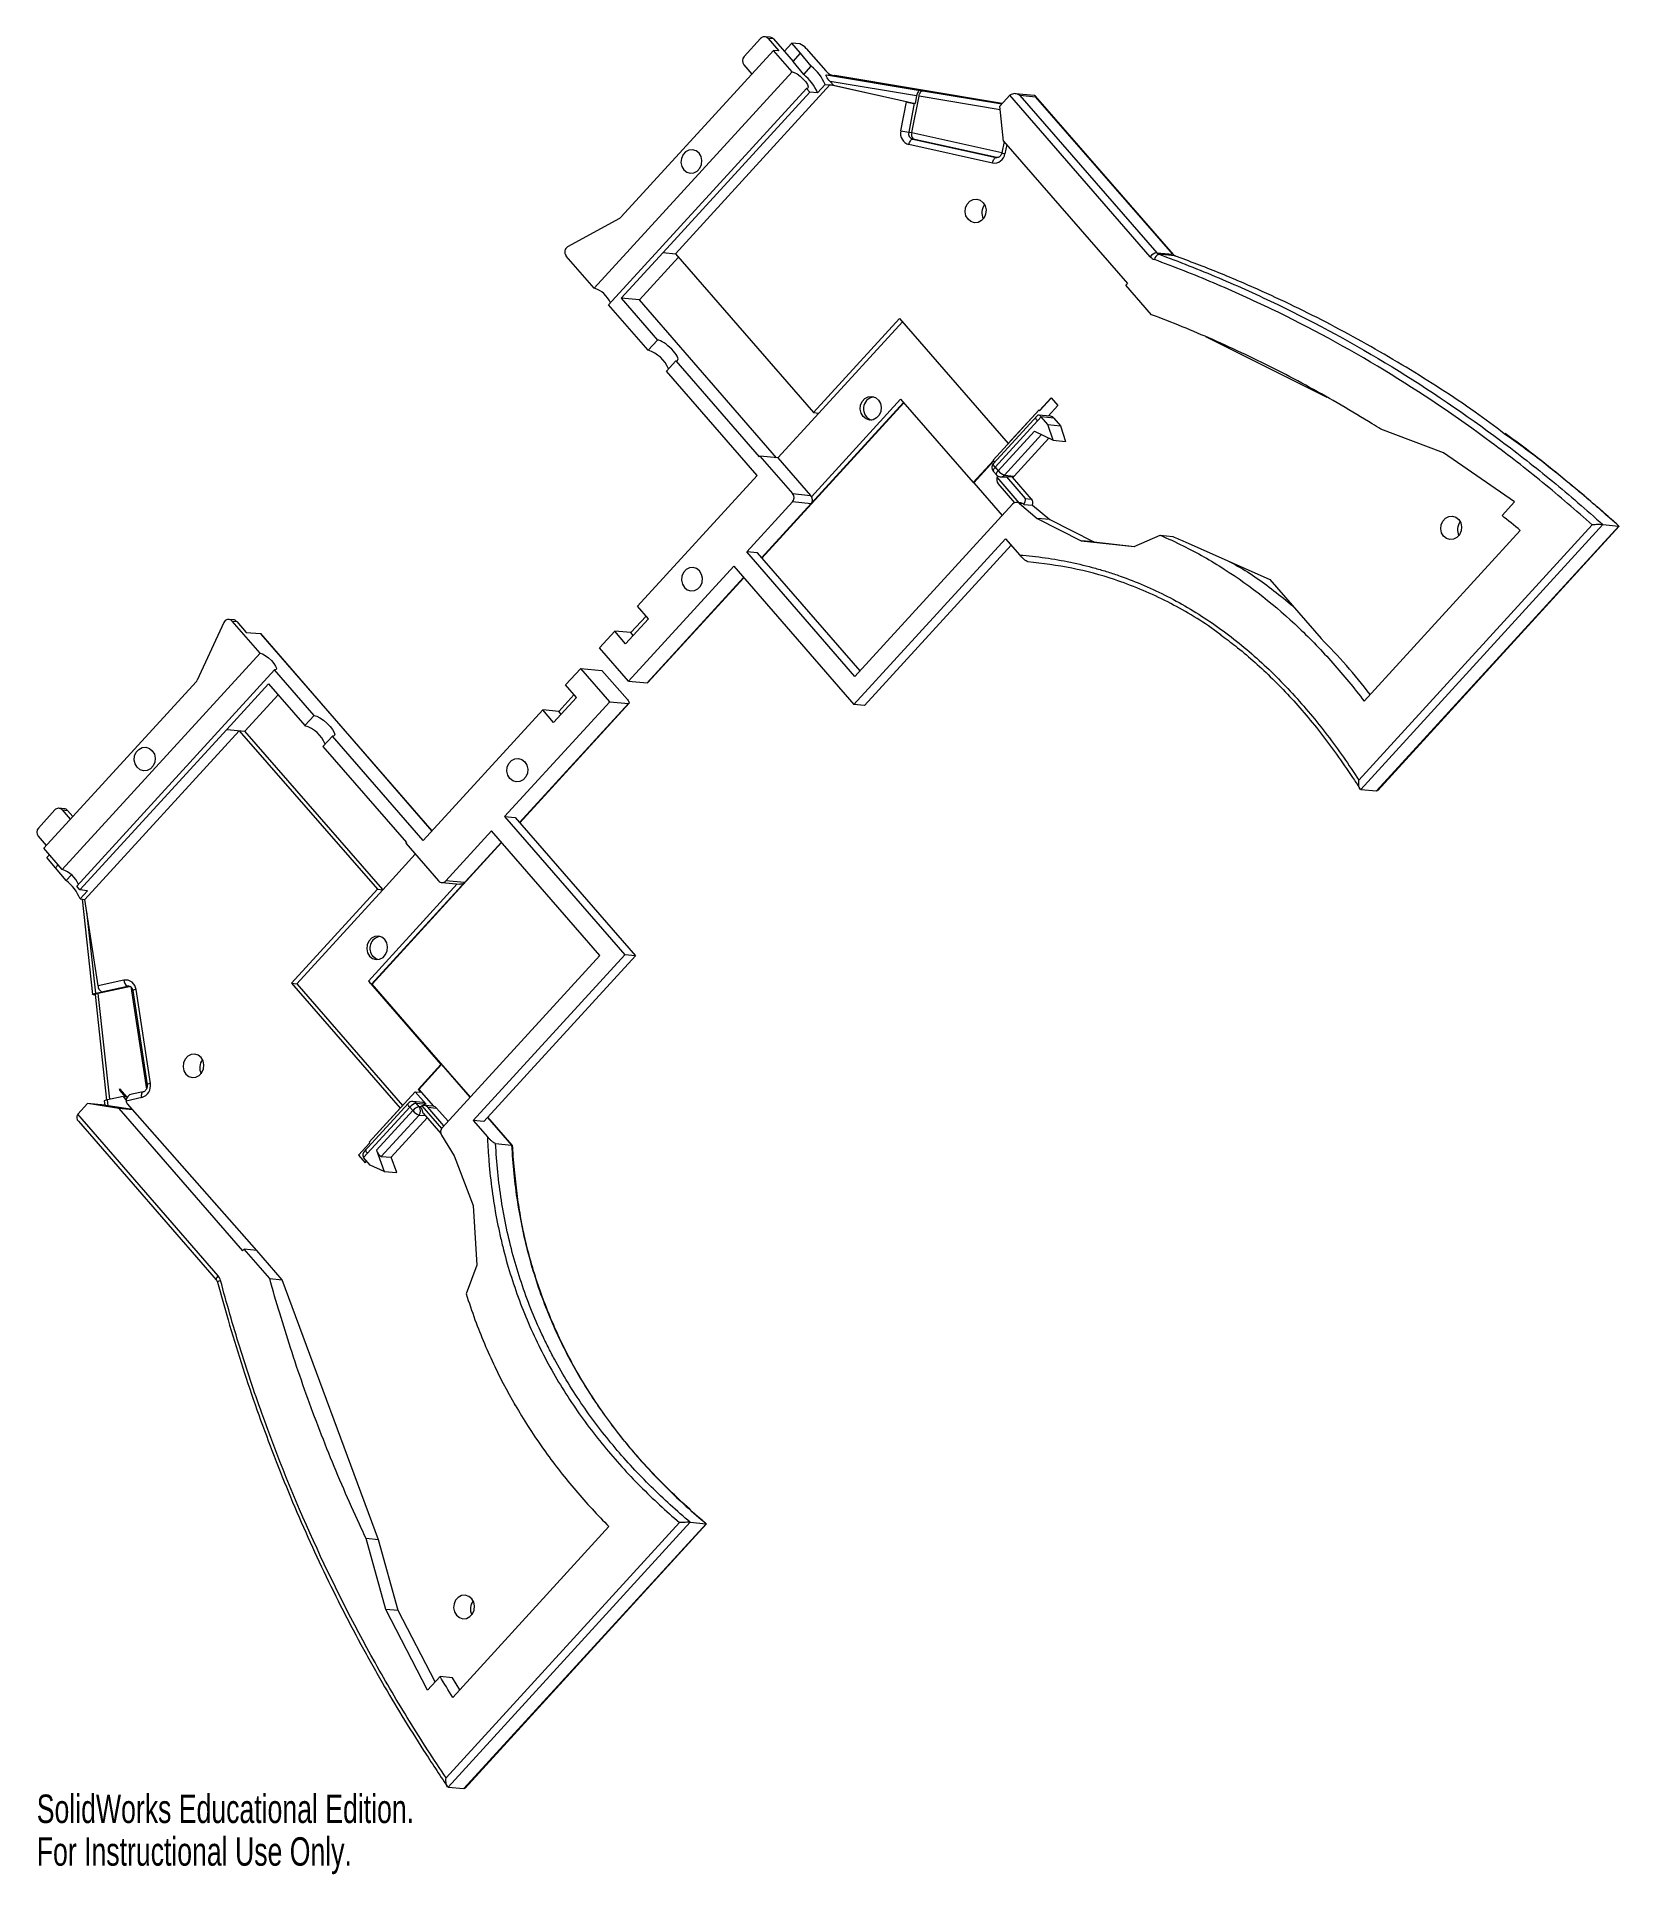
# Model space of a CAD drawing. Header units: millimetres. Extents: x -103 to 166, y -201 to 112.
import ezdxf

# ---------------------------------------------------------------- set-up
doc = ezdxf.new("R2010")
doc.units = ezdxf.units.MM
doc.styles.add('SLDTEXTSTYLE0', font='TXT', dxfattribs={"width": 0.7})

msp = doc.modelspace()

# ---------------------------------------------------------------- linework, layer by layer
at = {"color": 7, "linetype": 'Continuous', "lineweight": 15}
for p, q in [((17.61, 108.22), (20.43, 111.28)), ((22.05, 111.49), (21.14, 111.57)), ((21.69, 111.28), (23.54, 109.16)), ((22.6, 111.2), (21.69, 111.28)), ((22.6, 111.2), (25.94, 107.36)), ((24.45, 109.07), (25.74, 110.48)), ((27.23, 108.77), (25.74, 110.48)), ((27.09, 110.35), (25.74, 110.48)), ((28.16, 109.6), (31.49, 105.78)), ((-3.26, 80.95), (22.64, 109.24)), ((17.57, 106.81), (18.95, 105.22)), ((25.78, 105.63), (22.64, 109.24)), ((23.54, 109.16), (22.64, 109.24)), ((25.94, 107.36), (27.23, 108.77)), ((27.76, 105.17), (25.94, 107.36)), ((29.05, 106.58), (27.23, 108.77)), ((27.76, 105.17), (29.05, 106.58)), ((25.78, 105.63), (-7.87, 68.87)), ((32.21, 103.38), (5.98, 74.71)), ((30.1, 102.04), (31.39, 103.45)), ((31.39, 103.45), (32.8, 103.32)), ((31.65, 105.11), (33.01, 104.99)), ((31.65, 105.11), (47.57, 102.45)), ((45.23, 100.5), (32.21, 103.38)), ((32.23, 103.97), (32.8, 103.32)), ((46.93, 101.51), (32.23, 103.97)), ((32.8, 103.32), (46.68, 100.25)), ((61.51, 100.22), (33.01, 104.99)), ((61.51, 100.22), (33.03, 104.98)), ((-5.4, 66.04), (28.24, 102.8)), ((28.79, 102.17), (3.85, 74.91)), ((28.79, 102.17), (28.24, 102.8)), ((30.1, 102.04), (28.79, 102.17)), ((44.27, 95.6), (45.23, 100.5)), ((46.55, 100.27), (45.6, 95.36)), ((46.15, 95.31), (47.35, 101.47)), ((46.55, 100.27), (46.68, 100.25)), ((46.93, 101.51), (46.68, 100.25)), ((61.17, 99.16), (47.35, 101.47)), ((47.57, 102.45), (47.99, 102.41)), ((47.99, 102.41), (61.45, 100.16)), ((61.11, 99.79), (62.8, 101.63)), ((86.66, 74.2), (62.8, 101.63)), ((66.96, 101.59), (63.67, 101.9)), ((64.51, 101.59), (87.76, 74.86)), ((67.22, 101.33), (64.51, 101.59)), ((90.58, 74.56), (67.14, 101.5)), ((90.47, 74.61), (67.22, 101.33)), ((61.73, 93.85), (61.11, 99.79)), ((45.6, 95.36), (46.15, 95.31)), ((46.15, 95.31), (61.44, 91.93)), ((46.28, 94.19), (60.47, 91.06)), ((46.38, 94.18), (46.28, 94.19)), ((60.57, 91.05), (46.38, 94.18)), ((61.8, 93.77), (61.42, 91.84)), ((61.73, 93.85), (82.79, 69.64)), ((59.83, 90.12), (45.63, 93.25)), ((60.57, 91.04), (60.47, 91.06)), ((60.47, 91.06), (60.57, 91.05)), ((62.26, 93.24), (61.95, 91.69)), ((-12.34, 75.92), (-3.49, 80.76)), ((-7.87, 68.87), (-12.61, 74.32)), ((-3.25, 67.16), (3.85, 74.91)), ((-0.15, 66.87), (6.5, 74.11)), ((3.85, 74.91), (5.98, 74.71)), ((5.98, 74.71), (29.41, 47.72)), ((87.76, 74.86), (90.47, 74.61)), ((90.82, 74.36), (88.11, 74.62)), ((90.82, 74.36), (90.88, 74.35)), ((82.53, 69.35), (82.79, 69.64)), ((86.88, 64.35), (82.53, 69.35)), ((1.33, 58.3), (-5.4, 66.04)), ((-3.25, 67.16), (2.93, 60.04)), ((-0.15, 66.87), (-3.25, 67.16)), ((23.13, 40.05), (-0.15, 66.87)), ((29.41, 47.72), (44.04, 63.7)), ((30.32, 47.63), (44.52, 63.15)), ((44.04, 63.7), (62.51, 42.47)), ((2.93, 60.04), (1.33, 58.3)), ((116.72, 50.3), (96.11, 60.6)), ((4.41, 54.76), (6, 56.5)), ((6, 56.5), (20.18, 40.17)), ((19.84, 37.02), (4.41, 54.76)), ((29.06, 33.41), (44.22, 49.98)), ((44.22, 49.98), (56.55, 35.81)), ((67.85, 48.08), (69.79, 50.2)), ((69.8, 50.19), (67.87, 48.08)), ((69.79, 50.2), (70.92, 48.9)), ((20.6, 23.05), (44.72, 49.41)), ((20.64, 22.99), (44.76, 49.36)), ((30.32, 47.63), (23.35, 40.03)), ((29.41, 47.72), (30.32, 47.63)), ((67.76, 48.19), (59.94, 39.65)), ((67.43, 47.17), (60, 39.06)), ((68.12, 46.99), (60.29, 38.43)), ((62.51, 42.47), (67.75, 48.2)), ((69.7, 47.08), (67.68, 47.27)), ((67.75, 48.2), (67.85, 48.08)), ((67.85, 48.08), (67.87, 48.08)), ((69.25, 45.69), (68.12, 46.99)), ((70.25, 46.79), (68.12, 46.99)), ((70.92, 48.9), (69.29, 47.12)), ((60.8, 37.84), (66.97, 44.58)), ((68.18, 43.98), (61.87, 37.09)), ((66.97, 44.58), (70.14, 43.01)), ((70.14, 43.01), (69.25, 45.69)), ((69.25, 45.69), (71.38, 45.49)), ((70.25, 46.79), (71.38, 45.49)), ((71.38, 45.49), (72.26, 42.81)), ((136.51, 40.85), (125.87, 44.87)), ((62.52, 42.47), (62.51, 42.47)), ((69.43, 43.36), (63.54, 36.93)), ((70.14, 43.01), (72.26, 42.81)), ((148.58, 32.54), (136.51, 40.85)), ((20.18, 40.17), (20.32, 40.32)), ((20.32, 40.32), (25.86, 33.94)), ((23.35, 40.03), (20.32, 40.32)), ((23.35, 40.03), (28.9, 33.65)), ((60, 39.58), (56.55, 35.81)), ((60.06, 39.5), (56.68, 35.8)), ((60.23, 39.31), (59.94, 39.65)), ((59.99, 37.73), (60.5, 37.14)), ((60.29, 38.43), (60.8, 37.84)), ((-0.49, 14.81), (19.84, 37.02)), ((56.55, 35.81), (56.68, 35.8)), ((56.68, 35.8), (61.51, 30.24)), ((64.38, 32.4), (60.63, 36.72)), ((63.61, 32.4), (60.8, 35.64)), ((61.16, 36.8), (61.42, 36.78)), ((61.87, 37.09), (63.54, 36.93)), ((62.21, 36.82), (65.42, 33.13)), ((63.26, 36.72), (62.21, 36.82)), ((66.47, 33.03), (63.26, 36.72)), ((160.38, 33.62), (159.07, 34.72)), ((25.83, 32.53), (18.07, 24.04)), ((29, 32.23), (25.83, 32.53)), ((25.86, 33.94), (28.9, 33.65)), ((63.26, 32.16), (36.47, 2.89)), ((64.59, 32.38), (63.97, 32.44)), ((64.41, 32.26), (67.46, 29.74)), ((65.06, 32.2), (64.41, 32.26)), ((65.18, 32.1), (66.65, 31.96)), ((65.42, 33.13), (66.47, 33.03)), ((66.65, 31.96), (69.59, 29.54)), ((146.44, 30.21), (148.58, 32.54)), ((67.46, 29.74), (74.93, 25.94)), ((69.59, 29.54), (67.46, 29.74)), ((69.59, 29.54), (77.06, 25.74)), ((122.1, -14.74), (161.79, 28.63)), ((163.58, 28.68), (122.42, -16.31)), ((125.13, -16.56), (166.3, 28.42)), ((125.31, -16.47), (166.36, 28.4)), ((163.58, 28.68), (166.3, 28.42)), ((36.28, -1.86), (62.04, 26.29)), ((38.09, -2.03), (63, 25.19)), ((62.04, 26.29), (64.46, 23.51)), ((74.93, 25.94), (83.94, 24.95)), ((77.06, 25.74), (74.93, 25.94)), ((77.06, 25.74), (84, 24.98)), ((83.94, 24.95), (88.35, 26.87)), ((88.35, 26.87), (90.47, 26.67)), ((92.59, 25.73), (106.98, 19.34)), ((123, -1.32), (149.55, 27.69)), ((36.47, 2.89), (18.07, 24.04)), ((19.88, 23.87), (18.07, 24.04)), ((37.33, 3.82), (19.88, 23.87)), ((15.85, 21.62), (-2.02, 2.09)), ((1.15, 1.79), (17.53, 19.69)), ((1.27, 1.83), (17.57, 19.64)), ((15.85, 21.62), (36.28, -1.86)), ((106.98, 19.34), (115.68, 9.34)), ((-69.17, 12.51), (-69.92, 12.58)), ((1.36, 12.68), (-2.51, 8.45)), ((0.95, 13.15), (-1.65, 10.32)), ((1.36, 12.68), (-0.49, 14.81)), ((-70.81, 12.03), (-75.34, 2.24)), ((-64.63, 6.84), (-69.37, 12.29)), ((-69.37, 12.29), (-68.62, 12.22)), ((-68.62, 12.22), (-67.02, 10.37)), ((-67.02, 10.37), (-64.6, 10.15)), ((-64.6, 10.15), (-35.43, -23.38)), ((-35.4, -23.35), (-64.46, 10.06)), ((-6.94, 7.75), (-4.36, 10.58)), ((-2.51, 8.45), (-4.36, 10.58)), ((-1.65, 10.32), (-4.36, 10.58)), ((-1.24, 9.85), (-1.65, 10.32)), ((-98.27, -29.93), (-64.63, 6.84)), ((-2.02, 2.09), (-6.94, 7.75)), ((-62.17, 4.01), (-95.81, -32.76)), ((-55.43, -3.74), (-62.17, 4.01)), ((-10.15, 4.25), (-12.73, 1.43)), ((-5.22, -1.41), (-10.15, 4.25)), ((-10.15, 4.25), (-6.53, 3.91)), ((-2.22, -1.04), (-6.53, 3.91)), ((-75.52, 1.97), (-101.41, -26.32)), ((-63.23, 1.62), (-70.32, -6.14)), ((-63.23, 1.62), (-57.03, -5.48)), ((-10.88, -0.69), (-12.73, 1.43)), ((-2.02, 2.09), (1.15, 1.79)), ((-61.58, -0.27), (-67.21, -6.44)), ((-16.6, -2.8), (-36.92, -25.01)), ((-23.09, -20.94), (-5.22, -1.41)), ((-2.05, -1.71), (-20.56, -21.93)), ((-20.52, -21.99), (-1.93, -1.68)), ((-14.75, -4.92), (-16.6, -2.8)), ((-13.88, -3.06), (-16.6, -2.8)), ((-14.75, -4.92), (-10.88, -0.69)), ((-13.88, -3.06), (-11.29, -0.22)), ((-13.47, -3.53), (-13.88, -3.06)), ((-5.22, -1.41), (-2.05, -1.71)), ((38.09, -2.03), (36.28, -1.86)), ((-95.26, -33.4), (-70.32, -6.14)), ((-70.32, -6.14), (-67.21, -6.44)), ((-57.03, -5.48), (-55.43, -3.74)), ((-94.42, -35.01), (-68.19, -6.35)), ((-68.19, -6.35), (-44.71, -33.28)), ((-43.76, -33.33), (-67.21, -6.44)), ((-52.35, -7.27), (-53.95, -9.02)), ((-53.95, -9.02), (-39.74, -25.31)), ((-36.92, -25.01), (-52.35, -7.27)), ((122.42, -16.31), (125.13, -16.56)), ((-99.54, -19.8), (-102.33, -22.87)), ((-97.9, -19.6), (-98.83, -19.51)), ((-98.28, -19.8), (-97.35, -19.89)), ((-98.28, -19.8), (-96.9, -21.39)), ((-97.35, -19.89), (-96.46, -20.91)), ((-23.09, -20.94), (-2.66, -44.42)), ((-23.09, -20.94), (-21.28, -21.11)), ((-21.28, -21.11), (-0.85, -44.59)), ((-102.35, -24.28), (-100.99, -25.86)), ((-33.07, -31.85), (-25.31, -23.36)), ((-6.9, -44.52), (-25.31, -23.36)), ((-98.27, -29.93), (-101.41, -26.32)), ((-100.45, -27.42), (-100.89, -27.9)), ((-99.4, -29.61), (-100.89, -27.9)), ((-23.63, -25.29), (-45.68, -49.39)), ((-45.6, -49.4), (-23.59, -25.34)), ((-43.79, -33.37), (-38.27, -27.32)), ((-39.74, -25.31), (-39.88, -25.47)), ((-39.88, -25.47), (-34.33, -31.84)), ((-98.97, -29.14), (-99.4, -29.61)), ((-97.58, -31.81), (-99.4, -29.61)), ((-96.71, -30.85), (-97.58, -31.81)), ((-95.26, -33.4), (-95.81, -32.76)), ((-93.95, -33.52), (-95.26, -33.4)), ((-93.95, -33.52), (-95.24, -34.93)), ((-44.71, -33.28), (-59.33, -49.26)), ((-43.79, -33.37), (-58.42, -49.35)), ((-31.14, -32.38), (-46.24, -48.88)), ((-44.71, -33.28), (-43.79, -33.37)), ((-33.78, -32.13), (-30.71, -32.42)), ((-29.91, -32.14), (-33.07, -31.85)), ((-95.24, -34.93), (-94.42, -35.01)), ((-94.9, -34.97), (-93.11, -51.14)), ((-92.19, -49.67), (-94.42, -35.01)), ((-92.58, -50.95), (-94.1, -37.08)), ((-33.69, -73.79), (-6.9, -44.52)), ((-2.66, -44.42), (-28.42, -72.57)), ((-0.85, -44.59), (-26.61, -72.74)), ((-0.85, -44.59), (-2.66, -44.42)), ((-87.79, -48.72), (-92.19, -49.67)), ((-86.63, -49.8), (-92.16, -50.99)), ((-91.58, -50.69), (-87.19, -49.75)), ((-87.19, -49.75), (-86.83, -49.78)), ((-86.63, -49.8), (-83.97, -67.26)), ((-59.33, -49.26), (-40.86, -70.5)), ((-59.33, -49.26), (-58.42, -49.35)), ((-58.42, -49.35), (-40.43, -70.04)), ((-46.24, -48.88), (-33.92, -63.05)), ((-45.68, -49.39), (-28.96, -68.62)), ((-28.92, -68.58), (-45.61, -49.4)), ((-93.01, -51.18), (-92.69, -51.21)), ((-92.7, -51.18), (-90.73, -69.09)), ((-92.58, -50.95), (-91.45, -50.7)), ((-90.18, -68.97), (-92.16, -50.99)), ((-91.58, -50.69), (-91.45, -50.7)), ((-86.27, -50.5), (-83.83, -66.49)), ((-83.29, -66.29), (-85.73, -50.31)), ((-37.79, -67.28), (-33.92, -63.05)), ((-37.66, -67.29), (-33.79, -63.06)), ((-33.92, -63.05), (-33.79, -63.06)), ((-87.94, -68.49), (-90.58, -69.05)), ((-88.49, -67.42), (-88.53, -67.18)), ((-88.53, -67.18), (-87.27, -68.61)), ((-87.52, -68.53), (-88.49, -67.42)), ((-88.3, -67.43), (-88.49, -67.42)), ((-87.94, -68.49), (-87.44, -69.06)), ((-87.94, -68.49), (-87.52, -68.53)), ((-87.43, -69.21), (-84.75, -68.63)), ((-84.51, -67.7), (-86.43, -68.11)), ((-46.09, -76.23), (-38.27, -67.68)), ((-36.42, -69.8), (-38.27, -67.68)), ((-38.27, -67.68), (-37.37, -67.76)), ((-37.79, -67.28), (-37.37, -67.76)), ((-37.79, -67.28), (-37.66, -67.29)), ((-37.66, -67.29), (-35.17, -70.16)), ((-93.95, -69.67), (-95.64, -71.51)), ((-71.78, -98.94), (-95.64, -71.51)), ((-88.67, -70.51), (-93.95, -69.67)), ((-91.04, -69.94), (-93.95, -69.67)), ((-91.12, -69.25), (-91.04, -69.94)), ((-90.47, -70.05), (-90.58, -69.05)), ((-86.34, -70.71), (-90.47, -70.05)), ((-88.67, -70.51), (-67.61, -94.72)), ((-86.31, -70.73), (-88.67, -70.51)), ((-65.22, -94.64), (-87.2, -69.73)), ((-47.04, -78.86), (-39.21, -70.3)), ((-39.49, -69.67), (-46.91, -77.78)), ((-40.86, -70.5), (-46.11, -76.23)), ((-38.69, -70.89), (-44.86, -77.63)), ((-44.05, -78.66), (-37.63, -71.64)), ((-40.85, -70.5), (-40.86, -70.5)), ((-39.21, -70.3), (-38.69, -70.89)), ((-36.97, -69.51), (-38.66, -69.35)), ((-37.6, -70.23), (-38.11, -69.64)), ((-38.11, -69.64), (-36.42, -69.8)), ((-37.63, -71.64), (-36.58, -71.74)), ((-37.33, -70.26), (-37.6, -70.23)), ((-33.78, -73.91), (-37.11, -70.09)), ((-36.94, -71.33), (-33.93, -74.79)), ((-35.19, -70.16), (-36.7, -70.02)), ((-33.39, -73.47), (-36.15, -70.31)), ((-36.15, -70.31), (-34.64, -70.45)), ((-32.69, -72.69), (-34.64, -70.45)), ((-95.52, -72.7), (-72.08, -99.64)), ((-42.37, -78.82), (-36.25, -72.12)), ((-28.42, -72.57), (-26.01, -75.35)), ((-26.61, -72.74), (-28.42, -72.57)), ((-25.97, -72.05), (-21.89, -76.74)), ((-21.79, -76.78), (-25.94, -72.01)), ((-46.01, -76.35), (-47.94, -78.46)), ((-47.93, -78.46), (-45.99, -76.35)), ((-46.11, -76.23), (-46.01, -76.35)), ((-46.11, -76.23), (-46.09, -76.23)), ((-45.99, -76.35), (-46.09, -76.23)), ((-46.01, -76.35), (-45.99, -76.35)), ((-44.86, -77.63), (-43.54, -81.22)), ((-33.81, -75.08), (-31.64, -78.56)), ((-24.61, -76.48), (-21.89, -76.74)), ((-47.94, -78.46), (-46.81, -79.76)), ((-47.94, -78.46), (-47.93, -78.46)), ((-47.93, -78.46), (-46.81, -79.75)), ((-45.91, -80.16), (-47.04, -78.86)), ((-46.81, -79.76), (-46.53, -79.45)), ((-43.54, -81.22), (-45.91, -80.16)), ((-44.05, -78.66), (-42.37, -78.82)), ((-41.42, -81.42), (-42.37, -78.82)), ((-31.64, -78.56), (-28.44, -87.02)), ((-43.54, -81.22), (-41.42, -81.42)), ((-28.44, -87.02), (-27.78, -97.15)), ((-67.35, -94.44), (-67.61, -94.72)), ((-63, -99.44), (-67.35, -94.44)), ((-65.22, -94.64), (-67.35, -94.44)), ((-60.87, -99.64), (-65.22, -94.64)), ((-63, -99.44), (-60.87, -99.64)), ((-44.49, -143.82), (-60.87, -99.64)), ((-27.78, -97.15), (-29.61, -102.03)), ((-21.45, -120.64), (-21.36, -120.92)), ((-21.36, -120.92), (-21.08, -121.24)), ((6.65, -140.9), (-33.04, -184.28)), ((-32.7, -185.82), (8.47, -140.84)), ((-5.34, -141.58), (-31.89, -170.59)), ((11.18, -141.09), (-29.99, -186.08)), ((-29.81, -185.99), (11.25, -141.12)), ((8.47, -140.84), (11.18, -141.09)), ((-43.29, -155.64), (-46.61, -143.62)), ((-44.49, -143.82), (-46.61, -143.62)), ((-41.17, -155.84), (-44.49, -143.82)), ((-36.19, -169.38), (-43.29, -155.64)), ((-41.17, -155.84), (-43.29, -155.64)), ((-34.9, -167.97), (-41.17, -155.84)), ((-34.05, -167.05), (-36.19, -169.38)), ((-31.93, -167.25), (-34.05, -167.05)), ((-30.68, -169.28), (-31.93, -167.25)), ((-32.7, -185.82), (-29.99, -186.08))]:
    msp.add_line(p, q, dxfattribs=at)
at = {"color": 7, "linetype": 'Continuous', "lineweight": 15, "flags": 128}
for points in [[(25.78, 105.63), (26.16, 105.52), (26.65, 105.25), (27.18, 104.85), (27.68, 104.38), (28.11, 103.89), (28.41, 103.44), (28.53, 103.08), (28.47, 102.86), (28.24, 102.8)], [(32.23, 103.97), (32.04, 104.2), (31.87, 104.42), (31.74, 104.62), (31.64, 104.8), (31.58, 104.94), (31.56, 105.04), (31.58, 105.1), (31.65, 105.11)], [(47.57, 102.45), (47.48, 102.44), (47.39, 102.39), (47.29, 102.31), (47.2, 102.19), (47.11, 102.05), (47.04, 101.88), (46.98, 101.7), (46.93, 101.51)], [(47.35, 101.47), (47.39, 101.66), (47.45, 101.85), (47.53, 102.01), (47.61, 102.15), (47.71, 102.27), (47.8, 102.35), (47.9, 102.4), (47.99, 102.41)], [(45.63, 93.25), (45.68, 93.44), (45.74, 93.63), (45.82, 93.79), (45.9, 93.93), (45.99, 94.05), (46.09, 94.13), (46.18, 94.18), (46.28, 94.19)], [(9.96, 91.8), (9.46, 92.2), (8.87, 92.38), (8.25, 92.33), (7.68, 92.03), (7.24, 91.54), (6.96, 90.91), (6.89, 90.22), (7.04, 89.55), (7.38, 88.98), (7.88, 88.58), (8.47, 88.4), (9.09, 88.46), (9.66, 88.76), (10.11, 89.24), (10.38, 89.87), (10.45, 90.56), (10.31, 91.24), (9.96, 91.8)], [(59.83, 90.12), (59.88, 90.31), (59.94, 90.49), (60.01, 90.66), (60.1, 90.8), (60.19, 90.91), (60.29, 91), (60.38, 91.04), (60.47, 91.06)], [(55.68, 80.56), (55.33, 81.13), (55.19, 81.8), (55.26, 82.5), (55.53, 83.12), (55.98, 83.61), (56.55, 83.91), (57.16, 83.96), (57.76, 83.78), (58.26, 83.38), (58.6, 82.82), (58.75, 82.15), (58.68, 81.45), (58.4, 80.83), (57.96, 80.34), (57.39, 80.04), (56.77, 79.98), (56.18, 80.17), (55.68, 80.56)], [(90.47, 74.61), (90.55, 74.58), (90.58, 74.56)], [(6, 56.5), (6.18, 56.5), (6.31, 56.56), (6.38, 56.67), (6.39, 56.83), (6.34, 57.04), (6.24, 57.28), (6.08, 57.56), (5.87, 57.85), (5.62, 58.16), (5.33, 58.48), (5.01, 58.78), (4.68, 59.07), (4.35, 59.34), (4.02, 59.57), (3.7, 59.76), (3.41, 59.91), (3.15, 60), (2.93, 60.04)], [(40.44, 49.85), (40.78, 49.28), (40.93, 48.61), (40.86, 47.92), (40.58, 47.29), (40.13, 46.8), (39.57, 46.51), (38.95, 46.45), (38.35, 46.63), (37.86, 47.03), (37.51, 47.6), (37.37, 48.27), (37.43, 48.96), (37.71, 49.59), (38.16, 50.08), (38.73, 50.37), (39.34, 50.43), (39.94, 50.25), (40.44, 49.85)], [(67.19, 46.91), (67.18, 46.91), (67.16, 46.85), (67.17, 46.77), (67.21, 46.66), (67.27, 46.55), (67.36, 46.42), (67.47, 46.28)], [(68.12, 46.99), (68, 47.11), (67.87, 47.2), (67.75, 47.26), (67.63, 47.27), (67.52, 47.25), (67.43, 47.18), (67.43, 47.17)], [(60.29, 38.43), (60.17, 38.29), (60.08, 38.16), (60.01, 38.03), (59.97, 37.92), (59.95, 37.82), (59.97, 37.75), (59.99, 37.73)], [(60.29, 38.43), (60.18, 38.57), (60.09, 38.7), (60.02, 38.82), (59.99, 38.92), (59.98, 39), (60, 39.06), (60, 39.06)], [(60.8, 37.84), (60.69, 37.7), (60.59, 37.57), (60.52, 37.44), (60.48, 37.33), (60.47, 37.24), (60.49, 37.16), (60.5, 37.14)], [(158.98, 34.76), (159.05, 34.73), (159.08, 34.72)], [(65.18, 32.1), (65.12, 32.15), (65.06, 32.2)], [(160.41, 33.56), (160.48, 33.54), (160.51, 33.52)], [(136.51, 26.71), (136.17, 27.28), (136.02, 27.95), (136.09, 28.64), (136.37, 29.27), (136.81, 29.76), (137.38, 30.05), (138, 30.11), (138.59, 29.93), (139.09, 29.53), (139.44, 28.96), (139.58, 28.29), (139.51, 27.6), (139.24, 26.97), (138.79, 26.48), (138.22, 26.19), (137.6, 26.13), (137.01, 26.31), (136.51, 26.71)], [(10.05, 20.8), (9.55, 21.2), (8.96, 21.38), (8.34, 21.32), (7.77, 21.03), (7.32, 20.54), (7.05, 19.91), (6.98, 19.22), (7.13, 18.55), (7.47, 17.98), (7.97, 17.58), (8.56, 17.4), (9.18, 17.46), (9.75, 17.75), (10.2, 18.24), (10.47, 18.87), (10.54, 19.56), (10.39, 20.23), (10.05, 20.8)], [(-64.6, 10.15), (-64.51, 10.11), (-64.46, 10.06)], [(-64.63, 6.84), (-64.25, 6.72), (-63.76, 6.45), (-63.23, 6.05), (-62.72, 5.58), (-62.29, 5.09), (-62, 4.64), (-61.87, 4.28), (-61.93, 4.06), (-62.17, 4.01)], [(1.27, 1.83), (1.23, 1.8), (1.15, 1.79)], [(-2.22, -1.04), (-2.11, -1.18), (-2.02, -1.31), (-1.95, -1.43), (-1.91, -1.53), (-1.91, -1.61), (-1.93, -1.67), (-1.98, -1.7), (-2.05, -1.71)], [(-55.43, -3.74), (-55.01, -3.85), (-54.47, -4.13), (-53.88, -4.54), (-53.28, -5.06), (-52.74, -5.61), (-52.32, -6.16), (-52.05, -6.64), (-51.96, -7.01), (-52.07, -7.23), (-52.35, -7.27)], [(-85.54, -12.56), (-85.88, -11.99), (-86.03, -11.32), (-85.96, -10.63), (-85.68, -10), (-85.24, -9.51), (-84.67, -9.22), (-84.05, -9.16), (-83.46, -9.34), (-82.96, -9.74), (-82.61, -10.31), (-82.47, -10.98), (-82.54, -11.67), (-82.81, -12.3), (-83.26, -12.79), (-83.83, -13.08), (-84.44, -13.14), (-85.04, -12.96), (-85.54, -12.56)], [(-22.21, -14.46), (-22.56, -13.89), (-22.7, -13.22), (-22.63, -12.53), (-22.36, -11.9), (-21.91, -11.41), (-21.34, -11.12), (-20.73, -11.06), (-20.13, -11.24), (-19.63, -11.64), (-19.29, -12.21), (-19.14, -12.88), (-19.21, -13.57), (-19.49, -14.2), (-19.93, -14.69), (-20.5, -14.98), (-21.12, -15.04), (-21.71, -14.86), (-22.21, -14.46)], [(-46.03, -44.64), (-45.53, -45.04), (-44.94, -45.22), (-44.32, -45.16), (-43.75, -44.87), (-43.3, -44.38), (-43.03, -43.75), (-42.96, -43.06), (-43.11, -42.39), (-43.45, -41.82), (-43.95, -41.42), (-44.54, -41.24), (-45.16, -41.3), (-45.73, -41.59), (-46.18, -42.08), (-46.45, -42.71), (-46.52, -43.4), (-46.37, -44.08), (-46.03, -44.64)], [(-44.63, -45.23), (-44.95, -45.1), (-45.45, -44.7)], [(-86.94, -49.73), (-87.01, -49.73), (-87.19, -49.75)], [(-45.68, -49.39), (-45.62, -49.4), (-45.61, -49.4), (-45.61, -49.4)], [(-93.01, -51.18), (-93.08, -51.17), (-93.11, -51.15), (-93.11, -51.12), (-93.07, -51.09), (-92.99, -51.06), (-92.88, -51.02), (-92.74, -50.98), (-92.58, -50.95)], [(-74.67, -61.88), (-75.17, -61.48), (-75.76, -61.3), (-76.38, -61.36), (-76.95, -61.65), (-77.4, -62.14), (-77.67, -62.77), (-77.74, -63.46), (-77.59, -64.13), (-77.25, -64.7), (-76.75, -65.1), (-76.16, -65.28), (-75.54, -65.22), (-74.97, -64.93), (-74.52, -64.44), (-74.25, -63.81), (-74.18, -63.12), (-74.33, -62.45), (-74.67, -61.88)], [(-84.75, -68.63), (-84.77, -68.44), (-84.78, -68.26), (-84.76, -68.1), (-84.73, -67.95), (-84.68, -67.84), (-84.61, -67.75), (-84.54, -67.71), (-84.51, -67.7)], [(-39.21, -70.3), (-39.32, -70.17), (-39.41, -70.04), (-39.47, -69.92), (-39.51, -69.82), (-39.52, -69.73), (-39.5, -69.68), (-39.49, -69.67)], [(-46.67, -77.52), (-46.68, -77.52), (-46.7, -77.58), (-46.69, -77.66), (-46.65, -77.77), (-46.59, -77.88), (-46.5, -78.01), (-46.39, -78.15)], [(-71.78, -98.94), (-71.89, -99.08), (-71.99, -99.22), (-72.06, -99.34), (-72.1, -99.46), (-72.11, -99.55), (-72.09, -99.62), (-72.08, -99.64)], [(-28.68, -153.82), (-29.18, -153.42), (-29.77, -153.24), (-30.39, -153.3), (-30.96, -153.59), (-31.41, -154.08), (-31.68, -154.71), (-31.75, -155.4), (-31.6, -156.07), (-31.26, -156.64), (-30.76, -157.04), (-30.17, -157.22), (-29.55, -157.16), (-28.98, -156.87), (-28.53, -156.38), (-28.26, -155.75), (-28.19, -155.06), (-28.33, -154.39), (-28.68, -153.82)]]:
    msp.add_lwpolyline(points, dxfattribs=at)
at = {"color": 7, "linetype": 'Continuous', "lineweight": 15}
for centre, radius, start, end in [((21.06, 110.74), 0.833, 40.4723, 139.2623), ((21.96, 110.66), 0.834, 40.2765, 84.1714), ((26.41, 108.24), 2.22, 37.8457, 71.9665), ((18.41, 107.49), 1.08, 137.7714, 219.5191), ((24.11, 100.42), 7.89, 22.5766, 51.2668), ((22.82, 99.01), 7.89, 22.5766, 51.2668), ((33.25, 107.14), 2.22, 217.8457, 251.9665), ((48.34, 114.2), 14.05, 257.1865, 262.6697), ((63.63, 100.55), 1.36, 49.4035, 127.5714), ((66.92, 101.29), 0.301, 6.7343, 82.3858), ((46.17, 95.13), 1.96, 166.2659, 253.9851), ((47.39, 109.3), 14.05, 257.1865, 262.6697), ((46.55, 95.13), 0.978, 166.2659, 253.9851), ((47.15, 94.93), 1.07, 158.845, 223.9901), ((60.13, 91.94), 1.84, 260.7847, 352.3671), ((62.25, 93.77), 2.09, 246.8081, 261.8963), ((60.21, 81.67), 2.18, 141.5043, 207.7183), ((-3.94, 81.57), 0.927, 298.8323, 317.7149), ((-11.79, 75.01), 1.07, 120.9502, 220.0206), ((88.08, 73.09), 1.8, 100.301, 141.93), ((87.96, 75.32), 1.72, 220.6714, 249.575), ((88.48, 73.55), 1.12, 109.0801, 172.0943), ((88.41, 75.42), 0.859, 220.6714, 249.575), ((91.12, 75.17), 0.859, 220.6714, 249.575), ((-9.13, 64.72), 4.34, 22.074, 73.0058), ((-0.34, 52.99), 5.56, 23.0827, 72.584), ((39.94, 48.36), 2.04, 98.9575, 250.2651), ((69.61, 46.25), 0.834, 40.2765, 84.1714), ((60.74, 38.39), 1, 137.5399, 221.0196), ((62.56, 39.21), 2.22, 217.8457, 251.9665), ((61.26, 37.8), 1, 221.0196, 264.6113), ((61.63, 36.32), 1.08, 158.4193, 219.6849), ((61.23, 37.65), 0.85, 265.3177, 318.8415), ((62.86, 37.55), 0.919, 295.8319, 317.7739), ((25.03, 33.25), 1.08, 318.0388, 39.56), ((28.16, 33.02), 0.977, 23.6005, 40.8675), ((63.89, 31.62), 0.828, 50.5788, 139.4482), ((63.9, 32.94), 1.53, 326.897, 7.2492), ((65.65, 32.35), 1.08, 339.137, 39.6995), ((141.05, 27.81), 2.18, 141.5063, 207.7162), ((-70.01, 11.72), 0.853, 41.4946, 159.0609), ((-69.26, 11.68), 0.835, 40.3265, 84.1214), ((-76.28, 2.67), 1.03, 317.6841, 335.273), ((-58.62, -10.72), 5.47, 22.6799, 73.0984), ((-98.91, -20.34), 0.825, 40.2385, 139.5597), ((-97.99, -20.43), 0.834, 40.2765, 84.1714), ((-101.52, -23.59), 1.08, 138.3066, 219.6003), ((-99.54, -34.08), 4.34, 22.074, 73.0058), ((-102.52, -37.96), 7.89, 22.5766, 51.2668), ((-33.7, -31.31), 0.829, 220.3557, 319.4106), ((-43.94, -43.32), 2.05, 99.2215, 222.3462), ((-91.02, -49.67), 1.17, 179.9578, 240.9474), ((-87.49, -50.47), 1.77, 5.1914, 99.6129), ((-86.62, -48.72), 1.17, 179.9578, 240.9474), ((-43.78, -46.73), 3.27, 221.1805, 234.3816), ((-92.11, -51.97), 0.984, 92.8943, 126.63), ((-85.69, -51.28), 0.97, 92.7452, 126.9154), ((-72.72, -63.6), 2.18, 141.5063, 207.7162), ((-86.32, -69.22), 1.12, 95.9901, 179.286), ((-85.3, -66.67), 2.04, 285.4554, 10.6437), ((-83.25, -67.26), 0.97, 92.7452, 126.9154), ((-94.93, -72.04), 0.879, 143.1781, 228.4463), ((-90.53, -70.04), 0.984, 92.8943, 126.63), ((-89.45, -62.86), 7.26, 257.3969, 261.906), ((-86.43, -69.06), 1.02, 188.2289, 220.8953), ((-38.75, -70.35), 1, 84.6113, 137.5399), ((-37.79, -71.42), 1.8, 100.301, 141.93), ((-37.27, -72.01), 1.8, 100.301, 141.93), ((-36.94, -69.53), 2.22, 217.8457, 251.9665), ((-38.75, -70.18), 0.834, 40.2765, 84.1714), ((-38.43, -70.92), 1.08, 318.0388, 39.56), ((-36.77, -70.83), 0.817, 39.8958, 114.2469), ((-37.06, -70.34), 0.834, 40.2765, 84.1714), ((-35.27, -70.99), 0.834, 40.2843, 84.1636), ((-32.87, -74.51), 1.09, 138.2569, 211.1627), ((-46.34, -78.4), 0.838, 132.8066, 213.916), ((-43.34, -77.27), 1.56, 193.5302, 243.1892), ((-71.24, -100.54), 0.799, 98.3303, 142.0458), ((-73.3, -100.25), 2, 14.6277, 40.6797), ((-26.72, -155.54), 2.18, 141.5043, 207.7183)]:
    msp.add_arc(centre, radius, start, end, dxfattribs=at)
for points, knots in [([(61.42, 91.84), (61.41, 91.78), (61.37, 91.61), (61.23, 91.36), (61.02, 91.15), (60.76, 91.03), (60.59, 91.04), (60.5, 91.05)], [0, 0, 0, 0, 0.1084, 0.304194, 0.507886, 0.729628, 1, 1, 1, 1]), ([(161.79, 28.63), (159.01, 31.1), (156.2, 33.51), (150.48, 38.18), (147.57, 40.44), (138.72, 47.02), (132.66, 51.11), (120.19, 58.69), (113.81, 62.15), (104.03, 66.85), (100.74, 68.34), (94.09, 71.15), (90.74, 72.47), (87.36, 73.71)], [0, 0, 0, 0, 0.125, 0.125, 0.25, 0.25, 0.5, 0.5, 0.75, 0.75, 0.875, 0.875, 1, 1, 1, 1]), ([(88.11, 74.62), (91.54, 73.36), (94.94, 72.02), (101.69, 69.16), (105.03, 67.65), (114.95, 62.86), (121.43, 59.33), (134.07, 51.61), (140.22, 47.44), (149.18, 40.73), (152.13, 38.42), (157.93, 33.65), (160.78, 31.2), (163.58, 28.68)], [0, 0, 0, 0, 0.125, 0.125, 0.25, 0.25, 0.5, 0.5, 0.75, 0.75, 0.875, 0.875, 1, 1, 1, 1]), ([(90.87, 74.35), (90.84, 74.36), (90.73, 74.41), (90.64, 74.5), (90.58, 74.56)], [0, 0, 0, 0, 0.36189, 1, 1, 1, 1]), ([(146.83, 44.13), (145.18, 45.36), (139.78, 49.41), (130.2, 55.5), (118.14, 62.39), (107.44, 67.6), (98.31, 71.53), (93.32, 73.42), (90.82, 74.36)], [0, 0, 0, 0, 0.095414, 0.313057, 0.530038, 0.747019, 0.873509, 1, 1, 1, 1]), ([(125.87, 44.87), (125.37, 45.19), (124.88, 45.5), (122.63, 46.89), (117.35, 50.07), (111.96, 53.01), (106.51, 55.79), (104.68, 56.69), (100.99, 58.44), (99.13, 59.29), (93.83, 61.62), (90.37, 63.03), (86.88, 64.35)], [0.2946604, 0.2946604, 0.2946604, 0.2946604, 0.3125, 0.3125, 0.375, 0.5, 0.5, 0.5625, 0.5625, 0.625, 0.625, 0.7403471, 0.7403471, 0.7403471, 0.7403471]), ([(158.98, 34.76), (157.06, 36.34), (153.1, 39.61), (148.96, 42.59), (146.83, 44.13)], [0, 0, 0, 0, 0.484136, 1, 1, 1, 1]), ([(158.68, 35), (157.65, 35.86), (154.99, 38.08), (151.08, 41.14), (148.17, 43.28), (146.96, 44.16)], [0, 0, 0, 0, 0.269726, 0.696589, 1, 1, 1, 1]), ([(60.63, 36.72), (60.66, 36.8), (60.7, 36.88), (60.76, 36.94), (60.77, 36.95)], [0, 0, 0, 0, 0.911198, 1, 1, 1, 1]), ([(61.42, 36.78), (61.5, 36.78), (61.66, 36.77), (61.88, 36.8), (62.08, 36.82), (62.17, 36.82), (62.21, 36.82)], [0, 0, 0, 0, 0.21874, 0.481834, 0.753702, 1, 1, 1, 1]), ([(29.06, 33.41), (29.14, 33.21), (29.2, 32.99), (29.2, 32.69), (29.18, 32.59), (29.12, 32.4), (29.07, 32.31), (29, 32.23)], [0, 0, 0, 0, 0.5, 0.5, 0.75, 0.75, 1, 1, 1, 1]), ([(65.06, 32.2), (64.97, 32.26), (64.83, 32.36), (64.66, 32.37), (64.59, 32.37)], [0, 0, 0, 0, 0.618701, 1, 1, 1, 1]), ([(160.27, 33.67), (160.28, 33.67), (160.3, 33.67), (160.34, 33.66), (160.36, 33.63), (160.38, 33.61)], [0, 0, 0, 0, 0.068603, 0.436026, 1, 1, 1, 1]), ([(160.55, 33.49), (160.51, 33.52), (160.45, 33.57), (160.4, 33.61), (160.39, 33.62)], [0, 0, 0, 0, 0.678641, 1, 1, 1, 1]), ([(166.34, 28.38), (165.12, 29.48), (163.35, 31.06), (161.54, 32.59), (160.97, 33.07)], [0, 0, 0, 0, 0.687363, 1, 1, 1, 1]), ([(163.58, 28.68), (163.51, 28.69), (163.38, 28.69), (163.07, 28.69), (162.91, 28.69), (162.41, 28.67), (162.08, 28.65), (161.79, 28.63)], [0, 0, 0, 0, 0.25, 0.25, 0.5, 0.5, 1, 1, 1, 1]), ([(166.3, 28.42), (166.33, 28.42), (166.38, 28.41), (166.36, 28.41), (166.36, 28.4)], [0, 0, 0, 0, 0.672126, 1, 1, 1, 1]), ([(88.35, 26.87), (89.65, 26.32), (90.95, 25.72), (93.42, 24.49), (94.61, 23.87), (96.95, 22.54), (98.1, 21.84), (103.77, 18.23), (107.99, 14.87), (112.94, 10.16), (113.91, 9.19), (115.83, 7.21), (116.77, 6.19), (119.54, 3.07), (121.31, 0.91), (123, -1.32)], [0.3079561, 0.3079561, 0.3079561, 0.3079561, 0.375, 0.375, 0.4375, 0.4375, 0.5, 0.5, 0.75, 0.75, 0.8125, 0.8125, 0.875, 0.875, 1, 1, 1, 1]), ([(64.46, 23.51), (65.18, 23.45), (65.91, 23.38), (67.36, 23.22), (68.08, 23.14), (70.24, 22.83), (73.1, 22.34), (75.93, 21.65), (78.04, 21.07), (78.74, 20.86), (80.14, 20.42), (80.84, 20.19), (84.3, 18.97), (86.99, 17.81), (92.22, 15.13), (94.76, 13.61), (98.46, 11.06), (99.67, 10.17), (102.04, 8.31), (103.2, 7.35), (106.6, 4.35), (108.76, 2.22), (111.86, -1.16), (112.88, -2.32), (114.85, -4.68), (115.81, -5.88), (118.62, -9.56), (120.4, -12.11), (122.1, -14.74)], [0, 0, 0, 0, 0.03125, 0.03125, 0.0625, 0.0625, 0.125, 0.1875, 0.1875, 0.21875, 0.21875, 0.25, 0.25, 0.375, 0.375, 0.5, 0.5, 0.5625, 0.5625, 0.625, 0.625, 0.75, 0.75, 0.8125, 0.8125, 0.875, 0.875, 1, 1, 1, 1]), ([(65.86, 22.38), (65.78, 22.39), (65.67, 22.44), (65.41, 22.6), (65.28, 22.71), (65.03, 22.92), (64.91, 23.04), (64.67, 23.27), (64.56, 23.39), (64.46, 23.51)], [0, 0, 0, 0, 0.25, 0.25, 0.5, 0.5, 0.75, 0.75, 1, 1, 1, 1]), ([(98.69, 9.89), (98.13, 10.32), (96.34, 11.67), (93.14, 13.65), (89.11, 15.86), (84.92, 17.77), (79.69, 19.72), (73.34, 21.45), (68.36, 22.07), (65.86, 22.38)], [0, 0, 0, 0, 0.0578675, 0.1855618, 0.3132523, 0.4430595, 0.572867, 0.7852931, 1, 1, 1, 1]), ([(100.15, 22.37), (100.46, 22.21), (103.09, 20.83), (106.68, 18.3), (109.81, 15.74), (110.88, 14.86)], [0, 0, 0, 0, 0.080515, 0.687052, 1, 1, 1, 1]), ([(98.61, 9.96), (99.46, 9.34), (101.33, 7.95), (104.15, 5.57), (107.1, 2.85), (110, -0.11), (112.84, -3.29), (115.63, -6.7), (118.37, -10.38), (120.59, -13.55), (121.87, -15.53), (122.28, -16.16)], [0, 0, 0, 0, 0.0904614, 0.2018152, 0.3166567, 0.4336819, 0.5535503, 0.6769427, 0.8046079, 0.9373237, 1, 1, 1, 1]), ([(124.04, -0.19), (122.72, 1.48), (120.07, 4.82), (117.14, 7.84), (115.68, 9.34)], [0, 0, 0, 0, 0.501114, 1, 1, 1, 1]), ([(122.42, -16.31), (122.34, -16.3), (122.27, -16.22), (122.17, -16), (122.14, -15.86), (122.07, -15.41), (122.07, -15.07), (122.1, -14.74)], [0, 0, 0, 0, 0.25, 0.25, 0.5, 0.5, 1, 1, 1, 1]), ([(125.13, -16.56), (125.17, -16.56), (125.23, -16.55), (125.29, -16.49), (125.3, -16.46)], [0, 0, 0, 0, 0.6645462, 1, 1, 1, 1]), ([(-29.91, -32.14), (-29.93, -32.17), (-30.01, -32.25), (-30.21, -32.37), (-30.48, -32.44), (-30.65, -32.42), (-30.71, -32.41)], [0, 0, 0, 0, 0.105176, 0.408511, 0.78654, 1, 1, 1, 1]), ([(-86.94, -49.75), (-86.86, -49.76), (-86.69, -49.78), (-86.46, -50), (-86.32, -50.25), (-86.28, -50.43), (-86.27, -50.5)], [0, 0, 0, 0, 0.319408, 0.600014, 0.844783, 1, 1, 1, 1]), ([(-83.83, -66.49), (-83.82, -66.55), (-83.81, -66.72), (-83.85, -67.02), (-83.99, -67.33), (-84.2, -67.56), (-84.38, -67.67), (-84.48, -67.69), (-84.51, -67.7)], [0, 0, 0, 0, 0.108745, 0.305439, 0.504368, 0.70686, 0.923507, 1, 1, 1, 1]), ([(-37.36, -70.29), (-37.31, -70.37), (-37.2, -70.54), (-37.11, -70.82), (-37.04, -71.07), (-37, -71.24), (-36.95, -71.3), (-36.93, -71.32)], [0, 0, 0, 0, 0.224988, 0.450503, 0.662929, 0.857727, 1, 1, 1, 1]), ([(-26.01, -75.35), (-25.97, -76.16), (-25.93, -76.98), (-25.82, -78.61), (-25.76, -79.42), (-25.55, -81.85), (-25.18, -85.07), (-24.64, -88.26), (-24.17, -90.63), (-24, -91.43), (-23.65, -93), (-23.46, -93.79), (-22.46, -97.7), (-21.49, -100.74), (-19.23, -106.67), (-17.94, -109.56), (-15.76, -113.77), (-15, -115.14), (-13.4, -117.85), (-12.57, -119.17), (-9.99, -123.05), (-8.14, -125.53), (-5.2, -129.09), (-4.2, -130.26), (-2.14, -132.53), (-1.09, -133.63), (2.12, -136.88), (4.35, -138.94), (6.65, -140.9)], [0, 0, 0, 0, 0.03125, 0.03125, 0.0625, 0.0625, 0.125, 0.1875, 0.1875, 0.21875, 0.21875, 0.25, 0.25, 0.375, 0.375, 0.5, 0.5, 0.5625, 0.5625, 0.625, 0.625, 0.75, 0.75, 0.8125, 0.8125, 0.875, 0.875, 1, 1, 1, 1]), ([(-24.61, -76.48), (-24.68, -76.48), (-24.8, -76.42), (-25.05, -76.26), (-25.18, -76.16), (-25.43, -75.94), (-25.56, -75.82), (-25.79, -75.59), (-25.9, -75.47), (-26.01, -75.35)], [0, 0, 0, 0, 0.25, 0.25, 0.5, 0.5, 0.75, 0.75, 1, 1, 1, 1]), ([(8.47, -140.84), (7.32, -139.87), (6.19, -138.89), (3.97, -136.87), (2.88, -135.84), (-0.31, -132.68), (-2.35, -130.49), (-6.23, -125.89), (-8.07, -123.5), (-11.52, -118.48), (-13.13, -115.86), (-14.99, -112.42), (-15.35, -111.72), (-16.06, -110.32), (-17.09, -108.2), (-18.02, -106.03), (-19.78, -101.64), (-20.78, -98.64), (-22.04, -94.01), (-22.42, -92.44), (-23.09, -89.3), (-23.38, -87.72), (-24.12, -82.95), (-24.44, -79.73), (-24.61, -76.48)], [0, 0, 0, 0, 0.0625, 0.0625, 0.125, 0.125, 0.25, 0.25, 0.375, 0.375, 0.5, 0.5, 0.53125, 0.53125, 0.5625, 0.625, 0.625, 0.75, 0.75, 0.8125, 0.8125, 0.875, 0.875, 1, 1, 1, 1]), ([(-21.89, -76.74), (-21.73, -79.98), (-21.41, -83.19), (-20.67, -87.95), (-20.38, -89.52), (-19.71, -92.66), (-19.34, -94.22), (-18.08, -98.84), (-17.08, -101.84), (-15.34, -106.22), (-14.71, -107.66), (-13.39, -110.5), (-12.68, -111.91), (-11.2, -114.66), (-10.42, -116.02), (-8.81, -118.66), (-7.97, -119.95), (-5.37, -123.74), (-3.53, -126.14), (0.36, -130.74), (2.4, -132.94), (5.6, -136.1), (6.69, -137.13), (8.91, -139.15), (10.04, -140.13), (11.18, -141.09)], [0, 0, 0, 0, 0.125, 0.125, 0.1875, 0.1875, 0.25, 0.25, 0.375, 0.375, 0.4375, 0.4375, 0.5, 0.5, 0.5625, 0.5625, 0.625, 0.625, 0.75, 0.75, 0.875, 0.875, 0.9375, 0.9375, 1, 1, 1, 1]), ([(-21.89, -76.74), (-21.85, -76.75), (-21.79, -76.76), (-21.79, -76.79), (-21.79, -76.8)], [0, 0, 0, 0, 0.727494, 1, 1, 1, 1]), ([(11.23, -141.13), (10.72, -140.7), (9, -139.23), (6.26, -136.69), (2.96, -133.44), (-0.12, -130.12), (-3.04, -126.65), (-5.71, -123.15), (-8.16, -119.59), (-10.39, -115.98), (-12.4, -112.33), (-14.2, -108.62), (-15.81, -104.86), (-17.24, -101.02), (-18.47, -97.13), (-19.47, -93.36), (-20.26, -89.63), (-20.86, -85.9), (-21.34, -81.85), (-21.62, -78.78), (-21.72, -77.05), (-21.73, -76.8)], [0, 0, 0, 0, 0.02772, 0.095104, 0.156216, 0.220749, 0.282802, 0.342894, 0.401452, 0.458847, 0.514741, 0.569424, 0.623863, 0.677965, 0.731656, 0.784882, 0.831508, 0.880557, 0.932491, 0.990371, 1, 1, 1, 1]), ([(-72.08, -99.64), (-72.05, -99.68), (-71.96, -99.79), (-71.91, -99.95), (-71.87, -100.04)], [0, 0, 0, 0, 0.360831, 1, 1, 1, 1]), ([(-33.04, -184.28), (-35.17, -181.11), (-37.24, -177.89), (-41.26, -171.36), (-43.21, -168.05), (-48.86, -157.97), (-52.35, -151.07), (-58.79, -136.9), (-61.72, -129.67), (-65.67, -118.6), (-66.91, -114.87), (-69.25, -107.35), (-70.34, -103.56), (-71.36, -99.74)], [0, 0, 0, 0, 0.125, 0.125, 0.25, 0.25, 0.5, 0.5, 0.75, 0.75, 0.875, 0.875, 1, 1, 1, 1]), ([(-46.61, -143.62), (-46.88, -143.06), (-47.14, -142.49), (-48.33, -139.94), (-51.03, -133.94), (-53.52, -127.84), (-55.86, -121.65), (-56.62, -119.57), (-58.08, -115.4), (-58.79, -113.3), (-60.74, -107.3), (-61.91, -103.38), (-63, -99.44)], [0.2946604, 0.2946604, 0.2946604, 0.2946604, 0.3125, 0.3125, 0.375, 0.5, 0.5, 0.5625, 0.5625, 0.625, 0.625, 0.7403471, 0.7403471, 0.7403471, 0.7403471]), ([(-71.86, -100.04), (-71.28, -102.18), (-70.03, -106.76), (-67.9, -113.69), (-65.52, -120.84), (-62.95, -127.88), (-60.21, -134.83), (-57.3, -141.67), (-54.22, -148.41), (-50.97, -155.05), (-47.54, -161.61), (-44.05, -167.85), (-40.5, -173.86), (-36.8, -179.73), (-34.18, -183.67), (-32.84, -185.69)], [0, 0, 0, 0, 0.06927, 0.148181, 0.226954, 0.305589, 0.384087, 0.462453, 0.540659, 0.618845, 0.697608, 0.776777, 0.847494, 0.921749, 1, 1, 1, 1]), ([(-29.61, -102.03), (-29.15, -103.51), (-28.65, -104.97), (-27.62, -107.78), (-27.08, -109.12), (-25.96, -111.78), (-25.37, -113.09), (-22.29, -119.53), (-19.4, -124.35), (-15.33, -130.01), (-14.49, -131.13), (-12.76, -133.32), (-11.88, -134.4), (-9.17, -137.58), (-7.29, -139.62), (-5.34, -141.58)], [0.3079561, 0.3079561, 0.3079561, 0.3079561, 0.375, 0.375, 0.4375, 0.4375, 0.5, 0.5, 0.75, 0.75, 0.8125, 0.8125, 0.875, 0.875, 1, 1, 1, 1]), ([(8.47, -140.84), (8.39, -140.83), (8.26, -140.83), (7.95, -140.83), (7.78, -140.84), (7.28, -140.86), (6.95, -140.88), (6.65, -140.9)], [0, 0, 0, 0, 0.25, 0.25, 0.5, 0.5, 1, 1, 1, 1]), ([(11.18, -141.09), (11.21, -141.1), (11.26, -141.1), (11.25, -141.11), (11.24, -141.12)], [0, 0, 0, 0, 0.6645462, 1, 1, 1, 1]), ([(-32.7, -185.82), (-32.78, -185.82), (-32.84, -185.74), (-32.95, -185.53), (-32.98, -185.39), (-33.06, -184.94), (-33.06, -184.61), (-33.04, -184.28)], [0, 0, 0, 0, 0.25, 0.25, 0.5, 0.5, 1, 1, 1, 1]), ([(-29.99, -186.08), (-29.95, -186.08), (-29.89, -186.07), (-29.83, -186), (-29.81, -185.98)], [0, 0, 0, 0, 0.672126, 1, 1, 1, 1])]:
    msp.add_open_spline(points, degree=3, knots=knots, dxfattribs=at)
for points in [[(160.27, 33.67), (159.84, 34.04), (159.41, 34.4), (158.98, 34.76)], [(160.41, 33.56), (160.36, 33.6), (160.32, 33.64), (160.27, 33.67)], [(166.3, 28.42), (164.35, 30.17), (162.39, 31.88), (160.41, 33.56)], [(149.55, 27.69), (148.52, 28.54), (147.49, 29.38), (146.44, 30.21)], [(90.47, 26.67), (91.18, 26.37), (91.89, 26.06), (92.59, 25.73)], [(-37.11, -70.09), (-37.22, -70.13), (-37.3, -70.21), (-37.36, -70.29)], [(-31.89, -170.59), (-32.62, -169.42), (-33.34, -168.23), (-34.05, -167.05)]]:
    msp.add_open_spline(points, degree=3, dxfattribs=at)

# ---------------------------------------------------------------- texts
at = {"color": 7, "linetype": 'Continuous', "char_height": 4.8336, "attachment_point": 1, "style": 'SLDTEXTSTYLE0'}
for s, insert in [('SolidWorks Educational Edition.', (-102.6, -187.1)), ('For Instructional Use Only.', (-102.6, -194.35))]:
    msp.add_mtext(s, dxfattribs=dict(at, insert=insert))

doc.saveas('drawing.dxf')
